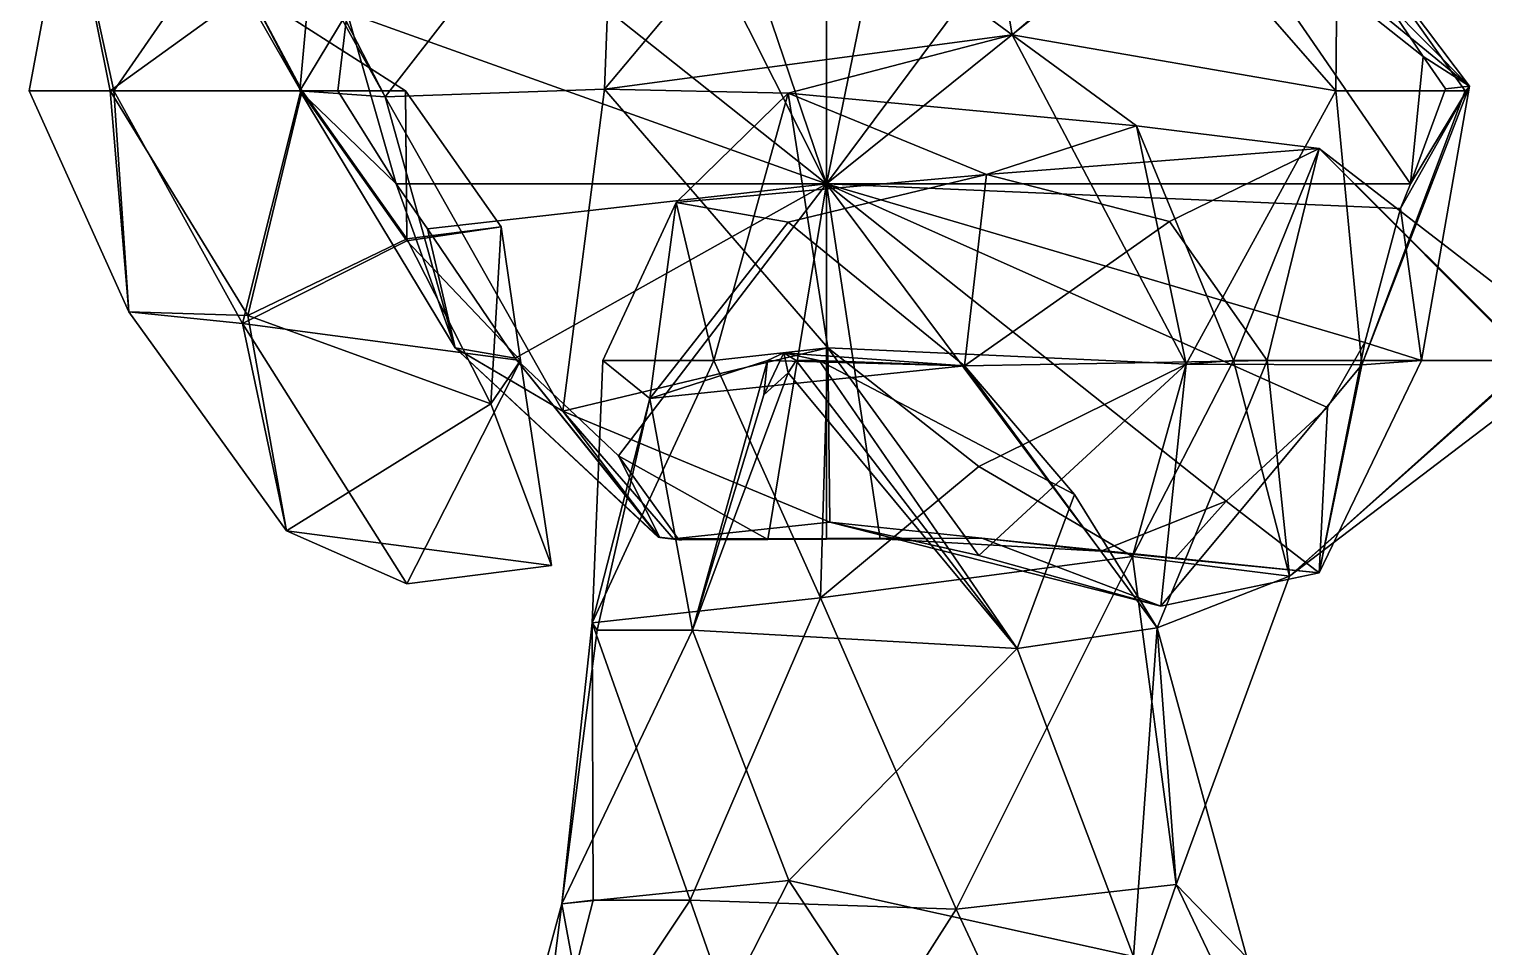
# Model space of a CAD drawing. Extents: x 290095 to 295679, y 4553756 to 4561441.
# Drawn here: x 292667.3 to 292763.4, y 4557870.4 to 4557931 of the extents above; entities that cross this region are included whole.
import ezdxf

# ---------------------------------------------------------------- set-up
doc = ezdxf.new("R2010")
doc.units = 0
doc.layers.add('Au_ppm_Pref_-_0_5', color=7, linetype='CONTINUOUS')

msp = doc.modelspace()

# ---------------------------------------------------------------- linework, layer by layer
at = {"layer": 'Au_ppm_Pref_-_0_5'}
for points in [[(292720, 4557920.785, 1909.067), (292688.326, 4557932.099, 1909.104), (292670, 4557960.47, 1909.726)], [(292704.458, 4557951.658, 1909.421), (292720, 4557920.785, 1909.067), (292670, 4557960.47, 1909.726)], [(292711.55, 4557945.651, 1909.324), (292720, 4557920.785, 1909.067), (292704.458, 4557951.658, 1909.421)], [(292706.044, 4557946.104, 1899.673), (292680.132, 4557945.79, 1902.498), (292690.83, 4557926.526, 1900.623)], [(292680.132, 4557945.79, 1902.498), (292686.003, 4557935.902, 1906.523), (292690.83, 4557926.526, 1900.623)], [(292705.328, 4557927.028, 1895.355), (292706.044, 4557946.104, 1899.673), (292690.83, 4557926.526, 1900.623)], [(292717.458, 4557941.498, 1895.729), (292706.044, 4557946.104, 1899.673), (292705.328, 4557927.028, 1895.355)], [(292720, 4557944.77, 1909.259), (292720, 4557920.785, 1909.067), (292711.55, 4557945.651, 1909.324)], [(292724.81, 4557944.242, 1909.259), (292720, 4557920.785, 1909.067), (292720, 4557944.77, 1909.259)], [(292736.441, 4557942.886, 1909.256), (292720, 4557920.785, 1909.067), (292724.81, 4557944.242, 1909.259)], [(292741.886, 4557944.166, 1906.545), (292762.487, 4557927.245, 1906.523), (292757.031, 4557932.742, 1909.061)], [(292753.767, 4557938.824, 1901.858), (292762.487, 4557927.245, 1906.523), (292741.886, 4557944.166, 1906.545)], [(292744.836, 4557940.757, 1909.245), (292720, 4557920.785, 1909.067), (292736.441, 4557942.886, 1909.256)], [(292730.3, 4557942.246, 1900.755), (292717.458, 4557941.498, 1895.729), (292732.266, 4557930.631, 1894.785)], [(292730.3, 4557942.246, 1900.755), (292732.266, 4557930.631, 1894.785), (292742.656, 4557939.509, 1896.391)], [(292705.328, 4557927.028, 1895.355), (292732.266, 4557930.631, 1894.785), (292717.458, 4557941.498, 1895.729)], [(292667.302, 4557926.932, 1847.13), (292669.883, 4557940.759, 1847.13), (292672.894, 4557926.932, 1850.319)], [(292669.883, 4557940.759, 1847.13), (292667.302, 4557926.932, 1847.13), (292672.667, 4557926.932, 1843.834)], [(292669.883, 4557940.759, 1847.13), (292679.66, 4557936.719, 1850.392), (292672.894, 4557926.932, 1850.319)], [(292669.883, 4557940.759, 1847.13), (292672.667, 4557926.932, 1843.834), (292681.83, 4557933.548, 1845.948)], [(292720, 4557920.785, 1909.067), (292744.836, 4557940.757, 1909.245), (292758.6, 4557920.785, 1909.095)], [(292759.417, 4557929.185, 1909.163), (292758.6, 4557920.785, 1909.095), (292744.836, 4557940.757, 1909.245)], [(292757.031, 4557932.742, 1909.061), (292759.417, 4557929.185, 1909.163), (292744.836, 4557940.757, 1909.245)], [(292742.656, 4557939.509, 1896.391), (292732.266, 4557930.631, 1894.785), (292753.663, 4557926.932, 1895.395)], [(292753.663, 4557926.932, 1895.395), (292753.767, 4557938.824, 1901.858), (292742.656, 4557939.509, 1896.391)], [(292753.663, 4557926.932, 1895.395), (292762.197, 4557926.932, 1901.854), (292753.767, 4557938.824, 1901.858)], [(292762.197, 4557926.932, 1901.854), (292762.487, 4557927.245, 1906.523), (292753.767, 4557938.824, 1901.858)], [(292685.268, 4557926.932, 1849.774), (292672.894, 4557926.932, 1850.319), (292679.66, 4557936.719, 1850.392)], [(292685.268, 4557926.932, 1849.774), (292679.66, 4557936.719, 1850.392), (292681.83, 4557933.548, 1845.948)], [(292685.195, 4557926.932, 1906.523), (292686.003, 4557935.902, 1906.523), (292688.326, 4557932.099, 1909.104)], [(292690.83, 4557926.526, 1900.623), (292686.003, 4557935.902, 1906.523), (292685.195, 4557926.932, 1906.523)], [(292681.83, 4557933.548, 1845.948), (292672.667, 4557926.932, 1843.834), (292685.352, 4557926.932, 1844.447)], [(292685.268, 4557926.932, 1849.774), (292681.83, 4557933.548, 1845.948), (292692.167, 4557926.932, 1847.13)], [(292692.167, 4557926.932, 1847.13), (292681.83, 4557933.548, 1845.948), (292685.352, 4557926.932, 1844.447)], [(292757.031, 4557932.742, 1909.061), (292762.487, 4557927.245, 1906.523), (292759.417, 4557929.185, 1909.163)], [(292685.195, 4557926.932, 1906.523), (292688.326, 4557932.099, 1909.104), (292687.707, 4557926.92, 1908.956)], [(292688.326, 4557932.099, 1909.104), (292691.565, 4557920.785, 1908.821), (292687.707, 4557926.92, 1908.956)], [(292720, 4557920.785, 1909.067), (292691.565, 4557920.785, 1908.821), (292688.326, 4557932.099, 1909.104)], [(292732.266, 4557930.631, 1894.785), (292705.328, 4557927.028, 1895.355), (292717.472, 4557926.769, 1888.836)], [(292740.475, 4557924.615, 1888.961), (292732.266, 4557930.631, 1894.785), (292717.472, 4557926.769, 1888.836)], [(292743.765, 4557908.883, 1894.246), (292753.663, 4557926.932, 1895.395), (292732.266, 4557930.631, 1894.785)], [(292740.475, 4557924.615, 1888.961), (292743.765, 4557908.883, 1894.246), (292732.266, 4557930.631, 1894.785)], [(292759.417, 4557929.185, 1909.163), (292760.891, 4557927.061, 1909.147), (292758.6, 4557920.785, 1909.095)], [(292762.487, 4557927.245, 1906.523), (292760.891, 4557927.061, 1909.147), (292759.417, 4557929.185, 1909.163)], [(292673.9, 4557912.334, 1847.13), (292667.302, 4557926.932, 1847.13), (292672.894, 4557926.932, 1850.319)], [(292667.302, 4557926.932, 1847.13), (292673.9, 4557912.334, 1847.13), (292672.667, 4557926.932, 1843.834)], [(292673.9, 4557912.334, 1847.13), (292681.765, 4557912.084, 1843.173), (292672.667, 4557926.932, 1843.834)], [(292685.352, 4557926.932, 1844.447), (292672.667, 4557926.932, 1843.834), (292681.765, 4557912.084, 1843.173)], [(292685.268, 4557926.932, 1849.774), (292681.401, 4557911.57, 1851.43), (292672.894, 4557926.932, 1850.319)], [(292673.9, 4557912.334, 1847.13), (292672.894, 4557926.932, 1850.319), (292681.401, 4557911.57, 1851.43)], [(292685.268, 4557926.932, 1849.774), (292692.259, 4557917.03, 1849.769), (292681.401, 4557911.57, 1851.43)], [(292692.259, 4557917.149, 1844.452), (292685.352, 4557926.932, 1844.447), (292681.765, 4557912.084, 1843.173)], [(292691.565, 4557920.785, 1908.821), (292685.195, 4557926.932, 1906.523), (292687.707, 4557926.92, 1908.956)], [(292695.462, 4557909.957, 1905.752), (292685.195, 4557926.932, 1906.523), (292691.565, 4557920.785, 1908.821)], [(292695.462, 4557909.957, 1905.752), (292690.83, 4557926.526, 1900.623), (292685.195, 4557926.932, 1906.523)], [(292692.259, 4557917.03, 1849.769), (292685.268, 4557926.932, 1849.774), (292692.167, 4557926.932, 1847.13)], [(292692.167, 4557926.932, 1847.13), (292685.352, 4557926.932, 1844.447), (292692.259, 4557917.149, 1844.452)], [(292705.328, 4557927.028, 1895.355), (292690.83, 4557926.526, 1900.623), (292702.575, 4557905.774, 1900.171)], [(292702.575, 4557905.774, 1900.171), (292690.83, 4557926.526, 1900.623), (292695.462, 4557909.957, 1905.752)], [(292692.259, 4557917.03, 1849.769), (292692.167, 4557926.932, 1847.13), (292698.502, 4557917.943, 1847.13)], [(292692.167, 4557926.932, 1847.13), (292692.259, 4557917.149, 1844.452), (292698.502, 4557917.943, 1847.13)], [(292720.075, 4557909.962, 1894.696), (292705.328, 4557927.028, 1895.355), (292702.575, 4557905.774, 1900.171)], [(292720.075, 4557909.962, 1894.696), (292717.472, 4557926.769, 1888.836), (292705.328, 4557927.028, 1895.355)], [(292710.072, 4557919.558, 1882.766), (292717.472, 4557926.769, 1888.836), (292712.556, 4557909.114, 1887.723)], [(292730.574, 4557921.409, 1883.428), (292717.472, 4557926.769, 1888.836), (292710.072, 4557919.558, 1882.766)], [(292720.075, 4557909.962, 1894.696), (292712.556, 4557909.114, 1887.723), (292717.472, 4557926.769, 1888.836)], [(292740.475, 4557924.615, 1888.961), (292717.472, 4557926.769, 1888.836), (292730.574, 4557921.409, 1883.428)], [(292743.765, 4557908.883, 1894.246), (292755.373, 4557908.82, 1900.5), (292753.663, 4557926.932, 1895.395)], [(292753.663, 4557926.932, 1895.395), (292755.373, 4557908.82, 1900.5), (292762.197, 4557926.932, 1901.854)], [(292762.487, 4557927.245, 1906.523), (292762.197, 4557926.932, 1901.854), (292755.373, 4557908.82, 1900.5)], [(292762.487, 4557927.245, 1906.523), (292755.373, 4557908.82, 1900.5), (292759.309, 4557909.114, 1906.523)], [(292758.6, 4557920.785, 1909.095), (292762.487, 4557927.245, 1906.523), (292757.921, 4557919.147, 1909.221)], [(292762.487, 4557927.245, 1906.523), (292759.309, 4557909.114, 1906.523), (292757.921, 4557919.147, 1909.221)], [(292760.891, 4557927.061, 1909.147), (292762.487, 4557927.245, 1906.523), (292758.6, 4557920.785, 1909.095)], [(292752.564, 4557923.126, 1882.766), (292740.475, 4557924.615, 1888.961), (292730.574, 4557921.409, 1883.428)], [(292752.564, 4557923.126, 1882.766), (292746.893, 4557909.114, 1887.338), (292740.475, 4557924.615, 1888.961)], [(292746.893, 4557909.114, 1887.338), (292743.765, 4557908.883, 1894.246), (292740.475, 4557924.615, 1888.961)], [(292752.564, 4557923.126, 1882.766), (292730.574, 4557921.409, 1883.428), (292742.656, 4557918.29, 1879.707)], [(292752.564, 4557923.126, 1882.766), (292742.656, 4557918.29, 1879.707), (292749.121, 4557909.114, 1879.719)], [(292766.498, 4557909.114, 1883.405), (292746.893, 4557909.114, 1887.338), (292752.564, 4557923.126, 1882.766)], [(292766.622, 4557909.114, 1882.185), (292752.564, 4557923.126, 1882.766), (292749.121, 4557909.114, 1879.719)], [(292766.498, 4557909.114, 1883.405), (292752.564, 4557923.126, 1882.766), (292764.392, 4557914.01, 1882.766)], [(292766.622, 4557909.114, 1882.185), (292764.392, 4557914.01, 1882.766), (292752.564, 4557923.126, 1882.766)], [(292693.627, 4557917.809, 1908.94), (292691.565, 4557920.785, 1908.821), (292720, 4557920.785, 1909.067)], [(292695.462, 4557909.957, 1905.752), (292691.565, 4557920.785, 1908.821), (292693.627, 4557917.809, 1908.94)], [(292699.422, 4557909.279, 1909.279), (292693.627, 4557917.809, 1908.94), (292720, 4557920.785, 1909.067)], [(292720, 4557920.785, 1909.067), (292706.25, 4557902.81, 1909.557), (292699.422, 4557909.279, 1909.279)], [(292706.25, 4557902.81, 1909.557), (292720, 4557920.785, 1909.067), (292716.12, 4557897.304, 1909.829)], [(292710.072, 4557919.558, 1882.766), (292717.458, 4557918.243, 1879.723), (292730.574, 4557921.409, 1883.428)], [(292716.12, 4557897.304, 1909.829), (292720, 4557920.785, 1909.067), (292720, 4557897.326, 1909.862)], [(292730.574, 4557921.409, 1883.428), (292717.458, 4557918.243, 1879.723), (292729.127, 4557908.769, 1876.446)], [(292720, 4557897.326, 1909.862), (292720, 4557920.785, 1909.067), (292723.533, 4557897.346, 1909.985)], [(292723.533, 4557897.346, 1909.985), (292720, 4557920.785, 1909.067), (292738.125, 4557896.532, 1910.523)], [(292738.125, 4557896.532, 1910.523), (292720, 4557920.785, 1909.067), (292746.417, 4557899.818, 1910.701)], [(292720, 4557920.785, 1909.067), (292753.094, 4557906.012, 1910.229), (292746.417, 4557899.818, 1910.701)], [(292720, 4557920.785, 1909.067), (292755.578, 4557910.303, 1909.9), (292753.094, 4557906.012, 1910.229)], [(292720, 4557920.785, 1909.067), (292757.921, 4557919.147, 1909.221), (292755.578, 4557910.303, 1909.9)], [(292720, 4557920.785, 1909.067), (292758.6, 4557920.785, 1909.095), (292757.921, 4557919.147, 1909.221)], [(292730.574, 4557921.409, 1883.428), (292729.127, 4557908.769, 1876.446), (292742.656, 4557918.29, 1879.707)], [(292712.556, 4557909.114, 1887.723), (292705.207, 4557909.114, 1882.766), (292710.072, 4557919.558, 1882.766)], [(292710.072, 4557919.558, 1882.766), (292705.207, 4557909.114, 1882.766), (292708.327, 4557906.611, 1877.628)], [(292710.072, 4557919.558, 1882.766), (292708.327, 4557906.611, 1877.628), (292717.458, 4557918.243, 1879.723)], [(292755.578, 4557910.303, 1909.9), (292757.921, 4557919.147, 1909.221), (292759.309, 4557909.114, 1906.523)], [(292692.259, 4557917.03, 1849.769), (292698.502, 4557917.943, 1847.13), (292699.779, 4557909.114, 1850.675)], [(292698.502, 4557917.943, 1847.13), (292692.259, 4557917.149, 1844.452), (292697.823, 4557906.265, 1845.291)], [(292695.462, 4557909.957, 1905.752), (292693.627, 4557917.809, 1908.94), (292699.422, 4557909.279, 1909.279)], [(292698.502, 4557917.943, 1847.13), (292697.823, 4557906.265, 1845.291), (292699.779, 4557909.114, 1850.675)], [(292717.458, 4557918.243, 1879.723), (292708.327, 4557906.611, 1877.628), (292729.127, 4557908.769, 1876.446)], [(292742.656, 4557918.29, 1879.707), (292729.127, 4557908.769, 1876.446), (292749.121, 4557909.114, 1879.719)], [(292692.259, 4557917.03, 1849.769), (292699.779, 4557909.114, 1850.675), (292681.401, 4557911.57, 1851.43)], [(292692.259, 4557917.149, 1844.452), (292681.765, 4557912.084, 1843.173), (292697.823, 4557906.265, 1845.291)], [(292684.309, 4557897.87, 1847.13), (292673.9, 4557912.334, 1847.13), (292681.401, 4557911.57, 1851.43)], [(292673.9, 4557912.334, 1847.13), (292684.309, 4557897.87, 1847.13), (292681.765, 4557912.084, 1843.173)], [(292684.309, 4557897.87, 1847.13), (292697.823, 4557906.265, 1845.291), (292681.765, 4557912.084, 1843.173)], [(292684.309, 4557897.87, 1847.13), (292681.401, 4557911.57, 1851.43), (292692.259, 4557894.372, 1852.044)], [(292692.259, 4557894.372, 1852.044), (292681.401, 4557911.57, 1851.43), (292699.779, 4557909.114, 1850.675)], [(292753.094, 4557906.012, 1910.229), (292755.578, 4557910.303, 1909.9), (292752.564, 4557895.102, 1906.523)], [(292759.309, 4557909.114, 1906.523), (292752.564, 4557895.102, 1906.523), (292755.578, 4557910.303, 1909.9)], [(292701.834, 4557895.573, 1847.13), (292692.259, 4557894.372, 1852.044), (292699.779, 4557909.114, 1850.675)], [(292708.923, 4557897.444, 1906.566), (292708.863, 4557897.453, 1906.511), (292695.462, 4557909.957, 1905.752)], [(292708.923, 4557897.444, 1906.566), (292695.462, 4557909.957, 1905.752), (292699.422, 4557909.279, 1909.279)], [(292708.925, 4557897.451, 1906.379), (292695.462, 4557909.957, 1905.752), (292708.863, 4557897.453, 1906.511)], [(292708.925, 4557897.451, 1906.379), (292702.575, 4557905.774, 1900.171), (292695.462, 4557909.957, 1905.752)], [(292697.823, 4557906.265, 1845.291), (292701.834, 4557895.573, 1847.13), (292699.779, 4557909.114, 1850.675)], [(292699.422, 4557909.279, 1909.279), (292708.983, 4557897.435, 1906.62), (292708.923, 4557897.444, 1906.566)], [(292706.25, 4557902.81, 1909.557), (292708.983, 4557897.435, 1906.62), (292699.422, 4557909.279, 1909.279)], [(292720.075, 4557909.962, 1894.696), (292702.575, 4557905.774, 1900.171), (292720.225, 4557898.446, 1901.663)], [(292712.556, 4557909.114, 1887.723), (292719.609, 4557893.446, 1887.388), (292704.522, 4557891.784, 1882.859)], [(292712.556, 4557909.114, 1887.723), (292704.522, 4557891.784, 1882.859), (292705.207, 4557909.114, 1882.766)], [(292708.327, 4557906.611, 1877.628), (292705.207, 4557909.114, 1882.766), (292704.522, 4557891.784, 1882.859)], [(292729.127, 4557908.769, 1876.446), (292708.327, 4557906.611, 1877.628), (292716.088, 4557909.114, 1871.533)], [(292711.133, 4557891.296, 1871.619), (292716.088, 4557909.114, 1871.533), (292708.327, 4557906.611, 1877.628)], [(292711.133, 4557891.296, 1871.619), (292715.855, 4557906.847, 1870.887), (292716.088, 4557909.114, 1871.533)], [(292720.075, 4557909.962, 1894.696), (292719.609, 4557893.446, 1887.388), (292712.556, 4557909.114, 1887.723)], [(292716.088, 4557909.114, 1871.533), (292715.855, 4557906.847, 1870.887), (292717.177, 4557909.619, 1870.854)], [(292715.855, 4557906.847, 1870.887), (292717.458, 4557908.306, 1870.618), (292717.177, 4557909.619, 1870.854)], [(292729.127, 4557908.769, 1876.446), (292716.088, 4557909.114, 1871.533), (292717.177, 4557909.619, 1870.854)], [(292729.127, 4557908.769, 1876.446), (292717.177, 4557909.619, 1870.854), (292719.505, 4557909.114, 1870.887)], [(292719.505, 4557909.114, 1870.887), (292717.177, 4557909.619, 1870.854), (292717.995, 4557909.114, 1870.634)], [(292717.995, 4557909.114, 1870.634), (292717.177, 4557909.619, 1870.854), (292717.458, 4557908.306, 1870.618)], [(292717.995, 4557909.114, 1870.634), (292717.458, 4557908.306, 1870.618), (292732.586, 4557890.088, 1869.582)], [(292719.505, 4557909.114, 1870.887), (292717.995, 4557909.114, 1870.634), (292732.586, 4557890.088, 1869.582)], [(292729.127, 4557908.769, 1876.446), (292719.505, 4557909.114, 1870.887), (292736.393, 4557900.257, 1870.887)], [(292719.505, 4557909.114, 1870.887), (292732.586, 4557890.088, 1869.582), (292736.393, 4557900.257, 1870.887)], [(292720.075, 4557909.962, 1894.696), (292730.057, 4557902.109, 1891.04), (292719.609, 4557893.446, 1887.388)], [(292720.075, 4557909.962, 1894.696), (292720.225, 4557898.446, 1901.663), (292730.057, 4557896.247, 1896.295)], [(292720.075, 4557909.962, 1894.696), (292730.057, 4557896.247, 1896.295), (292743.765, 4557908.883, 1894.246)], [(292720.075, 4557909.962, 1894.696), (292743.765, 4557908.883, 1894.246), (292730.057, 4557902.109, 1891.04)], [(292749.121, 4557909.114, 1879.719), (292729.127, 4557908.769, 1876.446), (292741.847, 4557891.467, 1876.859)], [(292750.591, 4557894.878, 1882.766), (292740.228, 4557896.162, 1887.509), (292746.893, 4557909.114, 1887.338)], [(292746.893, 4557909.114, 1887.338), (292740.228, 4557896.162, 1887.509), (292743.765, 4557908.883, 1894.246)], [(292750.591, 4557894.878, 1882.766), (292749.121, 4557909.114, 1879.719), (292741.847, 4557891.467, 1876.859)], [(292766.498, 4557909.114, 1883.405), (292750.591, 4557894.878, 1882.766), (292746.893, 4557909.114, 1887.338)], [(292766.622, 4557909.114, 1882.185), (292749.121, 4557909.114, 1879.719), (292750.591, 4557894.878, 1882.766)], [(292766.498, 4557909.114, 1883.405), (292766.182, 4557906.748, 1882.766), (292750.591, 4557894.878, 1882.766)], [(292766.622, 4557909.114, 1882.185), (292750.591, 4557894.878, 1882.766), (292766.182, 4557906.748, 1882.766)], [(292759.309, 4557909.114, 1906.523), (292755.373, 4557908.82, 1900.5), (292752.564, 4557895.102, 1906.523)], [(292717.458, 4557908.306, 1870.618), (292715.855, 4557906.847, 1870.887), (292711.133, 4557891.296, 1871.619)], [(292717.458, 4557908.306, 1870.618), (292711.133, 4557891.296, 1871.619), (292732.586, 4557890.088, 1869.582)], [(292741.847, 4557891.467, 1876.859), (292729.127, 4557908.769, 1876.446), (292736.393, 4557900.257, 1870.887)], [(292740.228, 4557896.162, 1887.509), (292730.057, 4557902.109, 1891.04), (292743.765, 4557908.883, 1894.246)], [(292742.09, 4557892.884, 1900.846), (292743.765, 4557908.883, 1894.246), (292730.057, 4557896.247, 1896.295)], [(292743.765, 4557908.883, 1894.246), (292742.09, 4557892.884, 1900.846), (292755.373, 4557908.82, 1900.5)], [(292752.564, 4557895.102, 1906.523), (292755.373, 4557908.82, 1900.5), (292742.09, 4557892.884, 1900.846)], [(292684.309, 4557897.87, 1847.13), (292701.834, 4557895.573, 1847.13), (292697.823, 4557906.265, 1845.291)], [(292708.327, 4557906.611, 1877.628), (292704.522, 4557891.784, 1882.859), (292704.832, 4557891.296, 1876.827)], [(292708.327, 4557906.611, 1877.628), (292704.832, 4557891.296, 1876.827), (292711.133, 4557891.296, 1871.619)], [(292709.886, 4557897.343, 1906.169), (292702.575, 4557905.774, 1900.171), (292708.925, 4557897.451, 1906.379)], [(292720.225, 4557898.446, 1901.663), (292702.575, 4557905.774, 1900.171), (292709.886, 4557897.343, 1906.169)], [(292752.564, 4557895.102, 1906.523), (292746.417, 4557899.818, 1910.701), (292753.094, 4557906.012, 1910.229)], [(292710.248, 4557897.265, 1907.075), (292708.983, 4557897.435, 1906.62), (292706.25, 4557902.81, 1909.557)], [(292710.248, 4557897.265, 1907.075), (292706.25, 4557902.81, 1909.557), (292716.12, 4557897.304, 1909.829)], [(292740.228, 4557896.162, 1887.509), (292719.609, 4557893.446, 1887.388), (292730.057, 4557902.109, 1891.04)], [(292732.586, 4557890.088, 1869.582), (292741.847, 4557891.467, 1876.859), (292736.393, 4557900.257, 1870.887)], [(292743.024, 4557896.03, 1910.711), (292738.125, 4557896.532, 1910.523), (292746.417, 4557899.818, 1910.701)], [(292746.417, 4557899.818, 1910.701), (292752.564, 4557895.102, 1906.523), (292743.024, 4557896.03, 1910.711)], [(292701.834, 4557895.573, 1847.13), (292684.309, 4557897.87, 1847.13), (292692.259, 4557894.372, 1852.044)], [(292730.254, 4557897.376, 1906.661), (292720.225, 4557898.446, 1901.663), (292709.886, 4557897.343, 1906.169)], [(292730.057, 4557896.247, 1896.295), (292720.225, 4557898.446, 1901.663), (292742.09, 4557892.884, 1900.846)], [(292742.09, 4557892.884, 1900.846), (292720.225, 4557898.446, 1901.663), (292730.254, 4557897.376, 1906.661)], [(292708.923, 4557897.444, 1906.566), (292710.426, 4557897.264, 1906.532), (292708.863, 4557897.453, 1906.511)], [(292708.863, 4557897.453, 1906.511), (292710.426, 4557897.264, 1906.532), (292708.925, 4557897.451, 1906.379)], [(292708.983, 4557897.435, 1906.62), (292710.426, 4557897.264, 1906.532), (292708.923, 4557897.444, 1906.566)], [(292710.426, 4557897.264, 1906.532), (292709.886, 4557897.343, 1906.169), (292708.925, 4557897.451, 1906.379)], [(292708.983, 4557897.435, 1906.62), (292710.306, 4557897.265, 1906.9), (292710.426, 4557897.264, 1906.532)], [(292710.248, 4557897.265, 1907.075), (292710.306, 4557897.265, 1906.9), (292708.983, 4557897.435, 1906.62)], [(292710.426, 4557897.264, 1906.532), (292730.254, 4557897.376, 1906.661), (292709.886, 4557897.343, 1906.169)], [(292710.306, 4557897.265, 1906.9), (292710.248, 4557897.265, 1907.075), (292720, 4557897.326, 1909.862)], [(292710.248, 4557897.265, 1907.075), (292716.12, 4557897.304, 1909.829), (292720, 4557897.326, 1909.862)], [(292730.254, 4557897.376, 1906.661), (292710.426, 4557897.264, 1906.532), (292710.306, 4557897.265, 1906.9)], [(292730.254, 4557897.376, 1906.661), (292710.306, 4557897.265, 1906.9), (292720, 4557897.326, 1909.862)], [(292730.254, 4557897.376, 1906.661), (292720, 4557897.326, 1909.862), (292723.533, 4557897.346, 1909.985)], [(292738.125, 4557896.532, 1910.523), (292730.254, 4557897.376, 1906.661), (292723.533, 4557897.346, 1909.985)], [(292752.564, 4557895.102, 1906.523), (292730.254, 4557897.376, 1906.661), (292738.125, 4557896.532, 1910.523)], [(292742.09, 4557892.884, 1900.846), (292730.254, 4557897.376, 1906.661), (292752.564, 4557895.102, 1906.523)], [(292728.569, 4557872.883, 1886.814), (292719.609, 4557893.446, 1887.388), (292740.228, 4557896.162, 1887.509)], [(292728.569, 4557872.883, 1886.814), (292740.228, 4557896.162, 1887.509), (292743.112, 4557874.508, 1882.607)], [(292752.564, 4557895.102, 1906.523), (292738.125, 4557896.532, 1910.523), (292743.024, 4557896.03, 1910.711)], [(292740.228, 4557896.162, 1887.509), (292750.591, 4557894.878, 1882.766), (292743.112, 4557874.508, 1882.607)], [(292750.591, 4557894.878, 1882.766), (292741.847, 4557891.467, 1876.859), (292743.112, 4557874.508, 1882.607)], [(292719.609, 4557893.446, 1887.388), (292710.978, 4557873.478, 1885.821), (292704.522, 4557891.784, 1882.859)], [(292719.609, 4557893.446, 1887.388), (292728.569, 4557872.883, 1886.814), (292710.978, 4557873.478, 1885.821)], [(292704.522, 4557891.784, 1882.859), (292704.573, 4557873.478, 1882.766), (292702.499, 4557873.225, 1876.053)], [(292704.522, 4557891.784, 1882.859), (292702.499, 4557873.225, 1876.053), (292704.832, 4557891.296, 1876.827)], [(292704.573, 4557873.478, 1882.766), (292704.522, 4557891.784, 1882.859), (292710.978, 4557873.478, 1885.821)], [(292717.504, 4557874.774, 1872.154), (292711.133, 4557891.296, 1871.619), (292702.499, 4557873.225, 1876.053)], [(292711.133, 4557891.296, 1871.619), (292704.832, 4557891.296, 1876.827), (292702.499, 4557873.225, 1876.053)], [(292717.504, 4557874.774, 1872.154), (292732.586, 4557890.088, 1869.582), (292711.133, 4557891.296, 1871.619)], [(292732.586, 4557890.088, 1869.582), (292740.284, 4557869.746, 1873.25), (292741.847, 4557891.467, 1876.859)], [(292740.284, 4557869.746, 1873.25), (292747.769, 4557869.696, 1876.827), (292741.847, 4557891.467, 1876.859)], [(292747.769, 4557869.696, 1876.827), (292743.112, 4557874.508, 1882.607), (292741.847, 4557891.467, 1876.859)], [(292717.504, 4557874.774, 1872.154), (292740.284, 4557869.746, 1873.25), (292732.586, 4557890.088, 1869.582)], [(292717.504, 4557874.774, 1872.154), (292702.499, 4557873.225, 1876.053), (292706.296, 4557852.775, 1872.527)], [(292717.504, 4557874.774, 1872.154), (292706.296, 4557852.775, 1872.527), (292730.698, 4557854.852, 1871.17)], [(292717.504, 4557874.774, 1872.154), (292730.698, 4557854.852, 1871.17), (292740.284, 4557869.746, 1873.25)], [(292728.569, 4557872.883, 1886.814), (292743.112, 4557874.508, 1882.607), (292736.616, 4557855.66, 1885.858)], [(292736.616, 4557855.66, 1885.858), (292743.112, 4557874.508, 1882.607), (292753.297, 4557853.123, 1881.359)], [(292747.769, 4557869.696, 1876.827), (292753.297, 4557853.123, 1881.359), (292743.112, 4557874.508, 1882.607)], [(292702.499, 4557873.225, 1876.053), (292700.551, 4557857.815, 1882.961), (292696.356, 4557850.741, 1877.68)], [(292706.296, 4557852.775, 1872.527), (292702.499, 4557873.225, 1876.053), (292696.356, 4557850.741, 1877.68)], [(292717.353, 4557855.28, 1888.4), (292700.551, 4557857.815, 1882.961), (292710.978, 4557873.478, 1885.821)], [(292710.978, 4557873.478, 1885.821), (292700.551, 4557857.815, 1882.961), (292704.573, 4557873.478, 1882.766)], [(292704.573, 4557873.478, 1882.766), (292700.551, 4557857.815, 1882.961), (292702.499, 4557873.225, 1876.053)], [(292717.353, 4557855.28, 1888.4), (292710.978, 4557873.478, 1885.821), (292728.569, 4557872.883, 1886.814)], [(292717.353, 4557855.28, 1888.4), (292728.569, 4557872.883, 1886.814), (292736.616, 4557855.66, 1885.858)], [(292781.926, 4557855.415, 1870.184), (292772.099, 4557871.03, 1871.228), (292754.624, 4557856.091, 1870.837)], [(292772.099, 4557871.03, 1871.228), (292765.122, 4557862.362, 1877.773), (292754.624, 4557856.091, 1870.837)]]:
    msp.add_3dface(points, dxfattribs=at)

doc.saveas('drawing.dxf')
